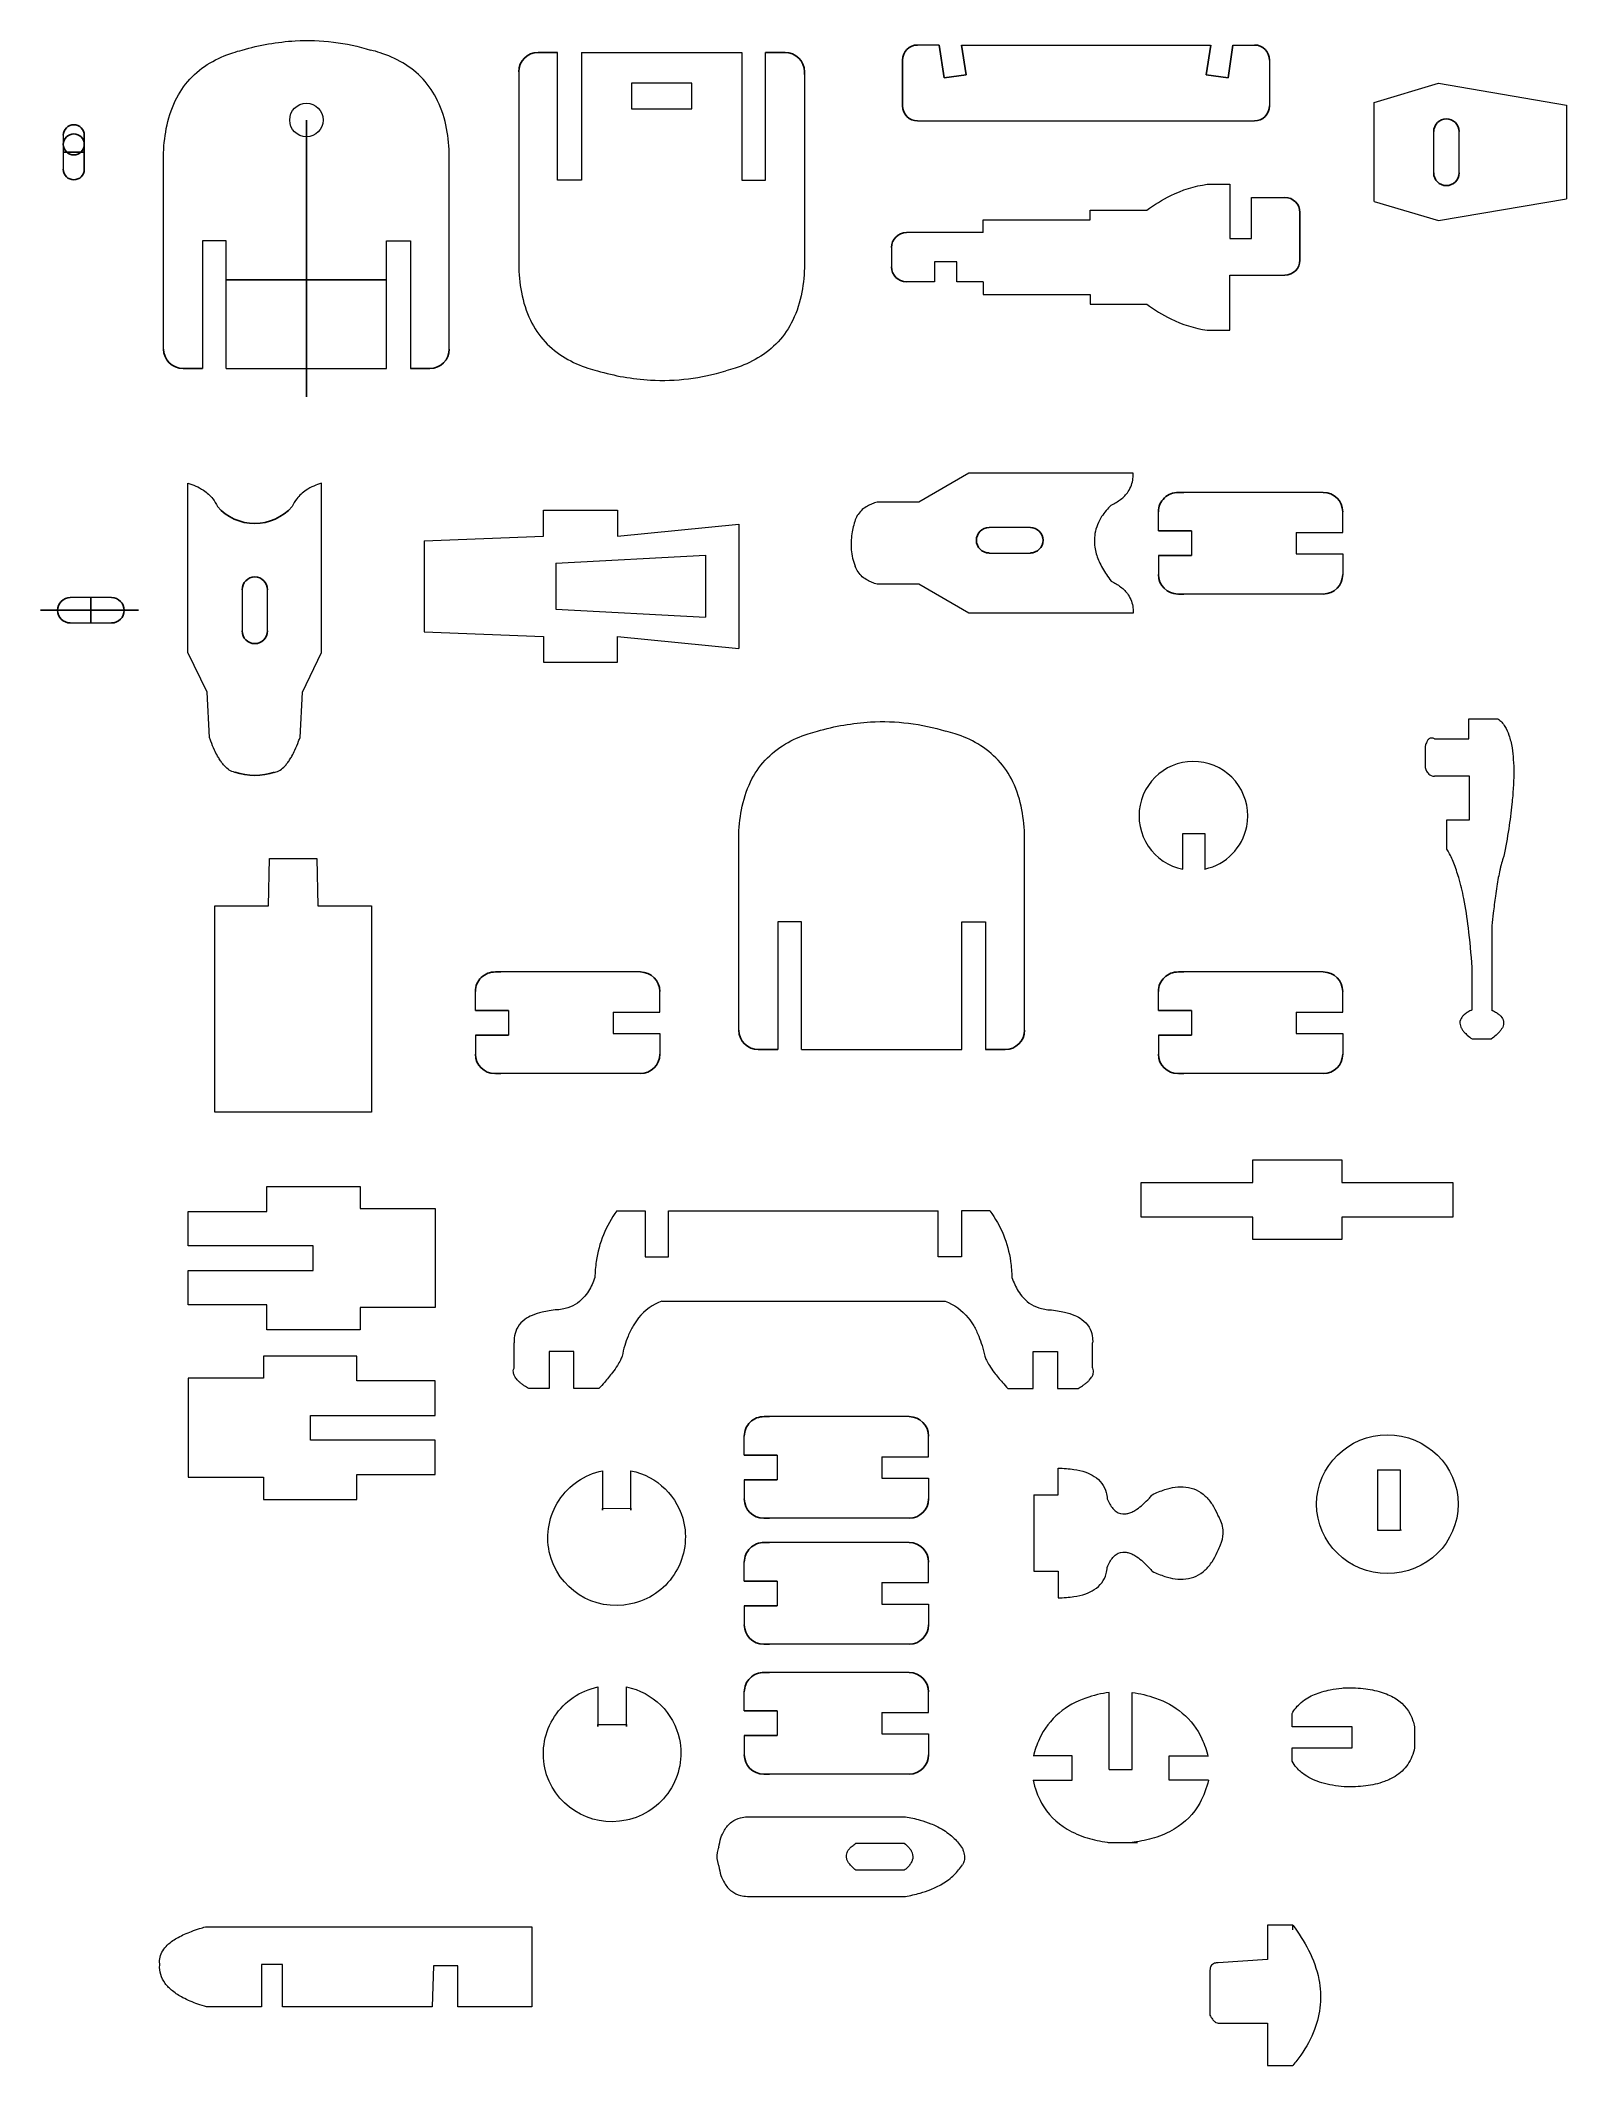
# Model space of a CAD drawing. Header units: centimetres. Extents: x -11 to 9.3, y -13.4 to 13.6.
import ezdxf

# ---------------------------------------------------------------- set-up
doc = ezdxf.new("R2010")
doc.units = ezdxf.units.CM
doc.header["$MEASUREMENT"] = 0
doc.layers.add('Capa 1', color=7, linetype='Continuous')
doc.layers.add('Capa 2', color=4, linetype='Continuous')

msp = doc.modelspace()

# ---------------------------------------------------------------- linework, layer by layer
at = {"layer": 'Capa 1', "lineweight": 20}
for p, q in [((0.936, 13.508), (0.647, 13.508)), ((1.234, 13.508), (4.551, 13.508)), ((4.849, 13.508), (5.135, 13.508)), ((-4.149, 11.707), (-4.149, 13.41)), ((-3.832, 13.41), (-1.696, 13.41)), ((-3.832, 13.41), (-3.832, 11.707)), ((-1.696, 13.41), (-1.696, 11.707)), ((-1.379, 11.707), (-1.379, 13.41)), ((5.335, 13.308), (5.335, 12.697)), ((-4.668, 13.151), (-4.668, 10.585)), ((-3.166, 12.999), (-3.166, 12.66)), ((-2.362, 12.999), (-3.166, 12.999)), ((-2.362, 12.66), (-2.362, 12.999)), ((-0.86, 13.114), (-0.86, 10.585)), ((6.728, 12.742), (7.589, 12.999)), ((7.589, 12.999), (9.292, 12.708)), ((6.728, 11.424), (6.728, 12.742)), ((9.292, 12.708), (9.292, 11.459)), ((-3.166, 12.66), (-3.166, 12.66)), ((-3.166, 12.66), (-2.362, 12.66)), ((0.647, 12.497), (5.135, 12.497)), ((-10.735, 12.306), (-10.735, 11.852)), ((-10.455, 11.852), (-10.455, 12.306)), ((-10.455, 12.306), (-10.455, 11.852)), ((7.522, 12.354), (7.522, 11.804)), ((7.861, 11.804), (7.861, 12.354)), ((-9.4, 9.457), (-9.4, 12.023)), ((-5.592, 9.457), (-5.592, 12.023)), ((-3.832, 11.707), (-4.149, 11.707)), ((-1.696, 11.707), (-1.379, 11.707)), ((4.504, 11.653), (4.806, 11.653)), ((4.806, 11.653), (4.806, 10.928)), ((5.097, 11.478), (5.541, 11.477)), ((5.097, 10.928), (5.097, 11.478)), ((6.728, 11.424), (7.589, 11.168)), ((7.589, 11.168), (9.292, 11.459)), ((1.52, 11.177), (2.948, 11.177)), ((1.52, 11.008), (1.52, 11.177)), ((2.948, 11.306), (3.701, 11.306)), ((2.948, 11.177), (2.948, 11.306)), ((-8.881, 10.901), (-8.881, 9.197)), ((-8.563, 10.901), (-8.881, 10.901)), ((-8.563, 9.197), (-8.563, 10.901)), ((-6.428, 10.901), (-6.11, 10.901)), ((-6.428, 9.197), (-6.428, 10.901)), ((-6.11, 10.901), (-6.11, 9.197)), ((0.299, 10.808), (0.299, 10.553)), ((1.52, 11.008), (0.499, 11.008)), ((4.806, 10.928), (5.097, 10.928)), ((0.874, 10.621), (0.874, 10.353)), ((1.17, 10.621), (0.874, 10.621)), ((1.17, 10.353), (1.17, 10.621)), ((0.874, 10.353), (0.499, 10.353)), ((1.52, 10.353), (1.17, 10.353)), ((1.52, 10.353), (1.52, 10.184)), ((4.806, 10.442), (5.541, 10.442)), ((4.806, 9.708), (4.806, 10.442)), ((1.52, 10.184), (2.948, 10.184)), ((2.948, 10.184), (2.948, 10.055)), ((2.948, 10.055), (3.701, 10.055)), ((4.504, 9.708), (4.806, 9.708)), ((-8.563, 9.197), (-6.428, 9.197)), ((-9.074, 5.415), (-9.074, 7.67)), ((-7.295, 5.415), (-7.295, 7.67)), ((1.328, 7.802), (0.662, 7.417)), ((3.518, 7.802), (1.328, 7.802)), ((-4.339, 7.309), (-3.351, 7.309)), ((-4.339, 6.965), (-4.339, 7.309)), ((-3.351, 7.309), (-3.351, 6.965)), ((0.662, 7.417), (0.108, 7.417)), ((3.855, 7.033), (3.855, 7.288)), ((4.122, 7.547), (4.193, 7.547)), ((6.052, 7.547), (4.122, 7.547)), ((6.312, 7.013), (6.312, 7.288)), ((-3.351, 6.965), (-1.737, 7.124)), ((-1.737, 7.124), (-1.737, 5.468)), ((2.149, 7.078), (1.599, 7.078)), ((4.296, 7.033), (4.296, 6.706)), ((-5.927, 6.903), (-4.339, 6.965)), ((-5.927, 6.903), (-5.927, 5.689)), ((5.69, 7.013), (5.69, 6.727)), ((5.69, 7.013), (6.312, 7.013)), ((-4.172, 6.603), (-2.178, 6.709)), ((-4.172, 6.603), (-4.172, 5.989)), ((-2.178, 6.709), (-2.178, 5.883)), ((1.599, 6.739), (2.149, 6.739)), ((3.855, 6.706), (3.855, 6.452)), ((5.69, 6.727), (6.312, 6.727)), ((6.312, 6.727), (6.312, 6.452)), ((-8.354, 6.251), (-8.354, 5.701)), ((-8.015, 5.701), (-8.015, 6.251)), ((0.662, 6.324), (0.108, 6.324)), ((1.328, 5.94), (0.662, 6.324)), ((-10.092, 6.146), (-10.642, 6.146)), ((-4.172, 5.989), (-2.178, 5.883)), ((3.518, 5.94), (1.328, 5.94)), ((6.052, 6.193), (4.115, 6.193)), ((4.122, 6.193), (4.193, 6.193)), ((-10.642, 5.807), (-10.092, 5.807)), ((-5.927, 5.689), (-4.339, 5.627)), ((-8.82, 4.886), (-9.074, 5.415)), ((-7.549, 4.886), (-7.295, 5.415)), ((-4.339, 5.627), (-4.339, 5.283)), ((-3.351, 5.627), (-1.737, 5.468)), ((-3.351, 5.283), (-3.351, 5.627)), ((-4.339, 5.283), (-3.351, 5.283)), ((-8.788, 4.283), (-8.82, 4.886)), ((-7.581, 4.283), (-7.549, 4.886)), ((7.99, 4.532), (8.378, 4.532)), ((7.99, 4.265), (7.99, 4.532)), ((7.408, 4.144), (7.408, 3.88)), ((7.532, 4.265), (7.99, 4.265)), ((7.999, 3.765), (7.532, 3.765)), ((7.999, 3.183), (7.999, 3.765)), ((4.181, 3.003), (4.474, 3.003)), ((4.181, 2.526), (4.181, 3.003)), ((4.474, 3.003), (4.474, 2.523)), ((7.699, 3.183), (7.999, 3.183)), ((7.699, 2.795), (7.699, 3.183)), ((-1.736, 0.381), (-1.736, 2.948)), ((2.072, 0.381), (2.072, 2.948)), ((-8, 2.039), (-7.988, 2.67)), ((-7.988, 2.67), (-7.358, 2.67)), ((-7.358, 2.67), (-7.346, 2.039)), ((-8.718, 2.039), (-8, 2.039)), ((-8.718, -0.711), (-8.718, 2.039)), ((-7.346, 2.039), (-6.628, 2.039)), ((-6.628, 2.039), (-6.628, -0.711)), ((-1.217, 1.826), (-1.217, 0.122)), ((-0.9, 1.826), (-1.217, 1.826)), ((-0.9, 0.122), (-0.9, 1.826)), ((1.236, 1.826), (1.553, 1.826)), ((1.236, 0.122), (1.236, 1.826)), ((1.553, 1.826), (1.553, 0.122)), ((8.299, 1.772), (8.299, 0.652)), ((-4.978, 1.157), (-4.906, 1.157)), ((-3.047, 1.157), (-4.978, 1.157)), ((4.122, 1.157), (4.193, 1.157)), ((6.052, 1.157), (4.122, 1.157)), ((8.035, 0.652), (8.035, 1.216)), ((-5.244, 0.643), (-5.244, 0.898)), ((-2.788, 0.623), (-2.788, 0.898)), ((3.855, 0.643), (3.855, 0.898)), ((6.312, 0.623), (6.312, 0.898)), ((-4.803, 0.643), (-4.803, 0.317)), ((-3.41, 0.623), (-3.41, 0.337)), ((-3.41, 0.623), (-2.788, 0.623)), ((4.296, 0.643), (4.296, 0.317)), ((5.69, 0.623), (5.69, 0.337)), ((5.69, 0.623), (6.312, 0.623)), ((-5.244, 0.317), (-5.244, 0.062)), ((-3.41, 0.337), (-2.788, 0.337)), ((-2.788, 0.337), (-2.788, 0.062)), ((3.855, 0.317), (3.855, 0.062)), ((5.69, 0.337), (6.312, 0.337)), ((6.312, 0.337), (6.312, 0.062)), ((-0.9, 0.122), (1.236, 0.122)), ((8.035, 0.264), (8.273, 0.264)), ((8.273, 0.264), (8.291, 0.264)), ((-3.047, -0.197), (-4.985, -0.197)), ((-4.978, -0.197), (-4.906, -0.197)), ((6.052, -0.197), (4.115, -0.197)), ((4.122, -0.197), (4.193, -0.197)), ((-6.628, -0.711), (-8.718, -0.711)), ((5.115, -1.348), (6.297, -1.348)), ((5.115, -1.647), (5.115, -1.348)), ((6.297, -1.348), (6.297, -1.647)), ((-8.022, -1.7), (-6.779, -1.7)), ((-8.022, -2.033), (-8.022, -1.7)), ((-6.779, -1.7), (-6.779, -1.996)), ((3.625, -2.108), (3.625, -1.647)), ((3.625, -1.647), (5.115, -1.647)), ((6.297, -1.647), (7.779, -1.647)), ((7.779, -1.647), (7.779, -2.108)), ((-9.07, -2.033), (-8.022, -2.033)), ((-9.07, -2.492), (-9.07, -2.033)), ((-6.779, -1.996), (-5.779, -1.996)), ((-5.779, -1.996), (-5.779, -3.315)), ((-3.359, -2.024), (-2.981, -2.024)), ((-2.981, -2.024), (-2.981, -2.639)), ((-2.67, -2.024), (0.921, -2.024)), ((-2.67, -2.639), (-2.67, -2.024)), ((0.921, -2.639), (0.921, -2.024)), ((1.232, -2.024), (1.232, -2.639)), ((1.61, -2.024), (1.232, -2.024)), ((5.115, -2.108), (3.625, -2.108)), ((5.115, -2.407), (5.115, -2.108)), ((6.297, -2.108), (6.297, -2.407)), ((7.779, -2.108), (6.297, -2.108)), ((6.297, -2.407), (5.115, -2.407)), ((-7.408, -2.492), (-9.07, -2.492)), ((-7.408, -2.82), (-7.408, -2.492)), ((-2.981, -2.639), (-2.67, -2.639)), ((1.232, -2.639), (0.921, -2.639)), ((-9.07, -2.82), (-7.408, -2.82)), ((-9.07, -3.278), (-9.07, -2.82)), ((-2.761, -3.23), (1.012, -3.23)), ((-8.022, -3.278), (-9.07, -3.278)), ((-8.022, -3.612), (-8.022, -3.278)), ((-6.779, -3.315), (-6.779, -3.612)), ((-5.779, -3.315), (-6.779, -3.315)), ((-6.779, -3.612), (-8.022, -3.612)), ((-8.07, -3.96), (-8.07, -4.256)), ((-6.826, -3.96), (-8.07, -3.96)), ((-6.826, -4.293), (-6.826, -3.96)), ((-4.728, -4.116), (-4.728, -3.785)), ((-4.26, -3.9), (-4.26, -4.394)), ((-3.934, -3.9), (-4.26, -3.9)), ((-3.934, -4.394), (-3.934, -3.9)), ((2.185, -3.9), (2.511, -3.9)), ((2.185, -4.394), (2.185, -3.9)), ((2.511, -3.9), (2.511, -4.394)), ((2.979, -4.116), (2.979, -3.785)), ((-9.07, -4.256), (-9.07, -5.575)), ((-8.07, -4.256), (-9.07, -4.256)), ((-5.779, -4.293), (-6.826, -4.293)), ((-5.779, -4.752), (-5.779, -4.293)), ((-4.26, -4.394), (-4.534, -4.394)), ((-3.599, -4.394), (-3.934, -4.394)), ((1.85, -4.394), (2.185, -4.394)), ((2.511, -4.394), (2.785, -4.394)), ((-7.44, -5.08), (-7.44, -4.752)), ((-7.44, -4.752), (-5.779, -4.752)), ((-1.397, -4.768), (-1.325, -4.768)), ((0.534, -4.768), (-1.397, -4.768)), ((-5.779, -5.08), (-7.44, -5.08)), ((-5.779, -5.538), (-5.779, -5.08)), ((-1.663, -5.282), (-1.663, -5.027)), ((0.793, -5.302), (0.793, -5.027)), ((-1.222, -5.282), (-1.222, -5.608)), ((0.172, -5.302), (0.172, -5.588)), ((0.172, -5.302), (0.793, -5.302)), ((-9.07, -5.575), (-8.07, -5.575)), ((-8.07, -5.575), (-8.07, -5.872)), ((-6.826, -5.538), (-5.779, -5.538)), ((-6.826, -5.872), (-6.826, -5.538)), ((-3.553, -5.49), (-3.553, -6.016)), ((-3.173, -6.016), (-3.173, -5.488)), ((-1.663, -5.608), (-1.663, -5.863)), ((0.172, -5.588), (0.793, -5.588)), ((0.793, -5.588), (0.793, -5.863)), ((2.519, -5.808), (2.519, -5.455)), ((6.776, -5.475), (7.076, -5.475)), ((6.776, -5.475), (6.776, -6.282)), ((7.076, -5.475), (7.076, -6.282)), ((-8.07, -5.872), (-6.826, -5.872)), ((2.195, -5.808), (2.195, -6.829)), ((2.195, -5.808), (2.519, -5.808)), ((-3.553, -5.99), (-3.173, -5.988)), ((-3.553, -6.016), (-3.553, -5.99)), ((-3.173, -5.988), (-3.173, -6.016)), ((0.534, -6.122), (-1.403, -6.122)), ((-1.397, -6.122), (-1.325, -6.122)), ((-1.397, -6.446), (-1.325, -6.446)), ((0.534, -6.446), (-1.397, -6.446)), ((6.776, -6.282), (6.793, -6.277)), ((6.776, -6.282), (7.076, -6.282)), ((7.076, -6.282), (7.093, -6.277)), ((-1.663, -6.96), (-1.663, -6.705)), ((0.793, -6.98), (0.793, -6.705)), ((-1.222, -6.96), (-1.222, -7.287)), ((0.172, -6.98), (0.172, -7.266)), ((0.172, -6.98), (0.793, -6.98)), ((2.195, -6.829), (2.519, -6.829)), ((2.519, -6.829), (2.519, -7.182)), ((0.172, -7.266), (0.793, -7.266)), ((0.793, -7.266), (0.793, -7.541)), ((-1.663, -7.287), (-1.663, -7.541)), ((0.534, -7.8), (-1.403, -7.8)), ((-1.397, -7.8), (-1.325, -7.8)), ((-1.397, -8.177), (-1.325, -8.177)), ((0.534, -8.177), (-1.397, -8.177)), ((-3.613, -8.37), (-3.613, -8.896)), ((-3.233, -8.896), (-3.233, -8.368)), ((-1.663, -8.69), (-1.663, -8.436)), ((0.793, -8.711), (0.793, -8.436)), ((3.201, -9.468), (3.201, -8.442)), ((3.505, -9.468), (3.505, -8.442)), ((-3.613, -8.87), (-3.233, -8.868)), ((-3.613, -8.896), (-3.613, -8.87)), ((-3.233, -8.868), (-3.233, -8.896)), ((-1.222, -8.69), (-1.222, -9.017)), ((0.172, -8.711), (0.172, -8.996)), ((0.172, -8.711), (0.793, -8.711)), ((5.636, -8.901), (5.636, -8.725)), ((6.438, -8.901), (5.636, -8.901)), ((6.438, -9.181), (6.438, -8.901)), ((7.267, -8.901), (7.267, -9.181)), ((-1.663, -9.017), (-1.663, -9.272)), ((0.172, -8.996), (0.793, -8.996)), ((0.793, -8.996), (0.793, -9.272)), ((2.708, -9.288), (2.185, -9.288)), ((2.708, -9.611), (2.708, -9.288)), ((3.997, -9.288), (4.521, -9.288)), ((3.997, -9.611), (3.997, -9.288)), ((5.636, -9.181), (6.438, -9.181)), ((5.636, -9.357), (5.636, -9.181)), ((0.534, -9.531), (-1.403, -9.531)), ((-1.397, -9.531), (-1.325, -9.531)), ((2.185, -9.611), (2.708, -9.611)), ((3.201, -9.468), (3.505, -9.468)), ((4.521, -9.611), (3.997, -9.611)), ((-1.621, -10.1), (0.485, -10.1)), ((-0.174, -10.452), (0.469, -10.452)), ((3.201, -10.442), (3.576, -10.442)), ((0.469, -10.812), (-0.174, -10.812)), ((-1.621, -11.161), (0.485, -11.161)), ((-8.842, -11.567), (-4.492, -11.567)), ((-4.492, -11.567), (-4.492, -12.633)), ((5.309, -11.544), (5.309, -12.003)), ((5.646, -11.544), (5.309, -11.544)), ((5.646, -11.607), (5.646, -11.544)), ((-8.095, -12.07), (-8.095, -12.633)), ((-7.815, -12.07), (-8.095, -12.07)), ((-7.815, -12.633), (-7.815, -12.07)), ((-5.804, -12.086), (-5.819, -12.633)), ((-5.477, -12.086), (-5.804, -12.086)), ((-5.477, -12.633), (-5.477, -12.086)), ((5.309, -12.003), (4.653, -12.045)), ((4.542, -12.17), (4.542, -12.743)), ((-8.095, -12.633), (-8.826, -12.633)), ((-5.819, -12.633), (-7.815, -12.633)), ((-4.492, -12.633), (-5.477, -12.633)), ((4.653, -12.849), (5.309, -12.849)), ((5.309, -12.849), (5.309, -13.414)), ((5.309, -13.414), (5.646, -13.414))]:
    msp.add_line(p, q, dxfattribs=at)
at = {"layer": 'Capa 1'}
for p, q in [((0.936, 13.508), (1.001, 13.069)), ((1.293, 13.109), (1.234, 13.508)), ((4.493, 13.112), (4.552, 13.508)), ((4.849, 13.508), (4.784, 13.069)), ((1.001, 13.069), (1.293, 13.109)), ((4.784, 13.069), (4.493, 13.112))]:
    msp.add_line(p, q, dxfattribs=at)
at = {"layer": 'Capa 1', "lineweight": 20}
for points in [[(-8.352, 13.441, -0.056587), (-7.645, 13.564, -0.088853), (-6.64, 13.441)], [(-9.4, 12.023, -0.043007), (-9.363, 12.395, -0.065255), (-9.243, 12.765, -0.150273), (-8.779, 13.27, -0.05527), (-8.476, 13.405, -0.017586), (-8.352, 13.441)], [(-5.592, 12.023, 0.043007), (-5.628, 12.395, 0.065255), (-5.748, 12.765, 0.150273), (-6.213, 13.27, 0.05527), (-6.515, 13.405, 0.017586), (-6.64, 13.441)], [(3.701, 11.306, -0.046619), (4.019, 11.502, -0.07857), (4.504, 11.653)], [(-4.668, 10.585, 0.043007), (-4.631, 10.213, 0.065255), (-4.511, 9.842, 0.150273), (-4.047, 9.338, 0.05527), (-3.745, 9.203, 0.017586), (-3.62, 9.167)], [(-0.86, 10.585, -0.043007), (-0.896, 10.213, -0.065255), (-1.016, 9.842, -0.150273), (-1.481, 9.338, -0.05527), (-1.783, 9.203, -0.017586), (-1.908, 9.167)], [(3.701, 10.055, 0.046619), (4.019, 9.859, 0.07857), (4.504, 9.708)], [(-3.62, 9.167, 0.056587), (-2.913, 9.044, 0.088853), (-1.908, 9.167)], [(-9.074, 7.67, -0.03161), (-8.971, 7.632, -0.043499), (-8.868, 7.576, -0.080796), (-8.744, 7.462, -0.061098), (-8.682, 7.358)], [(-7.295, 7.67, 0.03161), (-7.398, 7.632, 0.043499), (-7.5, 7.576, 0.080796), (-7.625, 7.462, 0.061098), (-7.687, 7.358)], [(3.227, 7.378, 0.052529), (3.352, 7.454, 0.078654), (3.452, 7.557, 0.128016), (3.516, 7.734, 0.037668), (3.518, 7.802)], [(0.108, 7.417, 0.025882), (0.04, 7.394, 0.030671), (-0.02, 7.365, 0.051418), (-0.09, 7.317, 0.13252), (-0.184, 7.18)], [(3.227, 7.378, 0.057382), (3.099, 7.224, 0.101096), (3.01, 7, 0.089923), (3.013, 6.793, 0.056945), (3.065, 6.626, 0.044109), (3.162, 6.452, 0.018227), (3.227, 6.363)], [(-0.184, 7.18, 0.043366), (-0.229, 6.997, 0.061436), (-0.237, 6.783, 0.070877), (-0.184, 6.562)], [(0.108, 6.324, -0.025882), (0.04, 6.347, -0.030671), (-0.02, 6.376, -0.051418), (-0.09, 6.424, -0.13252), (-0.184, 6.562)], [(3.227, 6.363, -0.052529), (3.352, 6.288, -0.078654), (3.452, 6.184, -0.128016), (3.516, 6.007, -0.037668), (3.518, 5.94)], [(-1.736, 2.948, -0.043007), (-1.699, 3.319, -0.065255), (-1.579, 3.69, -0.150273), (-1.115, 4.195, -0.05527), (-0.813, 4.33, -0.017586), (-0.688, 4.366)], [(-0.688, 4.366, -0.056587), (0.019, 4.488, -0.088853), (1.024, 4.366)], [(2.072, 2.948, 0.043007), (2.036, 3.319, 0.065255), (1.916, 3.69, 0.150273), (1.451, 4.195, 0.05527), (1.149, 4.33, 0.017586), (1.024, 4.366)], [(8.378, 4.532, -0.09634), (8.472, 4.428, -0.054481), (8.525, 4.312, -0.023652), (8.549, 4.232, -0.019531), (8.567, 4.142, -0.023793), (8.584, 3.989, -0.01831), (8.59, 3.813, -0.014385), (8.583, 3.615, -0.01153), (8.565, 3.395, -0.011962), (8.522, 3.066, -0.009953), (8.458, 2.698)], [(-8.449, 3.817, -0.09599), (-8.524, 3.848, -0.060273), (-8.585, 3.9, -0.025354), (-8.617, 3.938, -0.020916), (-8.649, 3.983, -0.017324), (-8.68, 4.034, -0.018453), (-8.72, 4.114, -0.01819), (-8.769, 4.231, -0.005984), (-8.788, 4.283)], [(-7.92, 3.817, 0.09599), (-7.845, 3.848, 0.060273), (-7.784, 3.9, 0.025354), (-7.752, 3.938, 0.020916), (-7.72, 3.983, 0.017324), (-7.689, 4.034, 0.018453), (-7.649, 4.114, 0.01819), (-7.6, 4.231, 0.005984), (-7.581, 4.283)], [(7.532, 4.265, 0.040721), (7.514, 4.271, 0.060965), (7.496, 4.274, 0.175967), (7.459, 4.262, 0.061747), (7.445, 4.248, 0.040479), (7.435, 4.233, 0.035951), (7.425, 4.21, 0.026599), (7.416, 4.182, 0.023153), (7.408, 4.144)], [(4.462, 3.948), (4.462, 3.948, 0.414213), (3.611, 3.378)], [(5.032, 3.097), (5.032, 3.097, 0.414219), (4.462, 3.948)], [(7.408, 3.88, 0.026017), (7.417, 3.854, 0.03087), (7.428, 3.832, 0.045399), (7.444, 3.809, 0.167016), (7.51, 3.768, 0.039513), (7.532, 3.765)], [(3.611, 3.378), (3.611, 3.378, 0.414216), (4.181, 2.526)], [(4.476, 2.529), (4.476, 2.529, 0.298506), (5.032, 3.097)], [(8.035, 1.216, 0.014757), (7.985, 1.747, 0.017781), (7.924, 2.136, 0.021425), (7.856, 2.415, 0.02403), (7.79, 2.609, 0.032731), (7.715, 2.768, 0.00768), (7.699, 2.795)], [(8.458, 2.698, 0.018), (8.441, 2.653, 0.019782), (8.415, 2.56, 0.005659), (8.404, 2.515, 0.00897), (8.384, 2.415, 0.006805), (8.364, 2.299, 0.005331), (8.345, 2.168, 0.006271), (8.317, 1.942, 0.003209), (8.299, 1.772)], [(8.035, 0.652, 0.02668), (7.979, 0.623, 0.036482), (7.935, 0.592, 0.040212), (7.907, 0.566, 0.051519), (7.887, 0.538, 0.187545), (7.874, 0.455, 0.05497), (7.884, 0.423, 0.043467), (7.902, 0.391, 0.033371), (7.929, 0.357, 0.029552), (7.971, 0.315, 0.02588), (8.035, 0.264)], [(8.291, 0.652, -0.02668), (8.347, 0.623, -0.036482), (8.391, 0.592, -0.040212), (8.419, 0.566, -0.051519), (8.439, 0.538, -0.187545), (8.452, 0.455, -0.05497), (8.442, 0.423, -0.043467), (8.423, 0.391, -0.033371), (8.397, 0.357, -0.029552), (8.355, 0.315, -0.02588), (8.291, 0.264)], [(-3.359, -2.024, 0.123762), (-3.635, -2.699, 0.031815), (-3.652, -2.912)], [(1.61, -2.024, -0.123762), (1.886, -2.699, -0.031815), (1.903, -2.912)], [(-3.652, -2.912, -0.025998), (-3.691, -3.009, -0.030636), (-3.737, -3.094, -0.044693), (-3.804, -3.182, -0.151222), (-4.047, -3.328, -0.038454), (-4.132, -3.343, -0.009132), (-4.154, -3.344)], [(1.903, -2.912, 0.025998), (1.942, -3.009, 0.030636), (1.988, -3.094, 0.044693), (2.055, -3.182, 0.151222), (2.298, -3.328, 0.038454), (2.383, -3.343, 0.009132), (2.405, -3.344)], [(-2.761, -3.23, 0.14207), (-3.07, -3.451, 0.037377), (-3.143, -3.557, 0.035826), (-3.21, -3.695, 0.024054), (-3.255, -3.821, 0.021412), (-3.29, -3.962)], [(1.012, -3.23, -0.14207), (1.321, -3.451, -0.037377), (1.394, -3.557, -0.035826), (1.461, -3.695, -0.024054), (1.506, -3.821, -0.021412), (1.541, -3.962)], [(-4.154, -3.344, 0.016625), (-4.26, -3.357, 0.02012), (-4.355, -3.375, 0.0451), (-4.49, -3.419, 0.053499), (-4.585, -3.473, 0.100408), (-4.68, -3.574, 0.096448), (-4.723, -3.693, 0.054622), (-4.728, -3.785)], [(2.405, -3.344, -0.016625), (2.511, -3.357, -0.02012), (2.606, -3.375, -0.0451), (2.741, -3.419, -0.053499), (2.836, -3.473, -0.100408), (2.931, -3.574, -0.096448), (2.974, -3.693, -0.054622), (2.979, -3.785)], [(-3.29, -3.962, -0.027993), (-3.313, -4.015, -0.024409), (-3.353, -4.086, -0.020788), (-3.417, -4.179, -0.018745), (-3.526, -4.312, -0.008363), (-3.599, -4.394)], [(1.541, -3.962, 0.027993), (1.564, -4.015, 0.024409), (1.604, -4.086, 0.020788), (1.668, -4.179, 0.018745), (1.777, -4.312, 0.008363), (1.85, -4.394)], [(-4.534, -4.394, -0.016842), (-4.593, -4.357, -0.015583), (-4.63, -4.329, -0.019167), (-4.662, -4.302, -0.023829), (-4.688, -4.276, -0.054574), (-4.72, -4.232, -0.067346), (-4.736, -4.194, -0.168219), (-4.73, -4.12, -0.008375), (-4.728, -4.116)], [(2.785, -4.394, 0.016842), (2.844, -4.357, 0.015583), (2.881, -4.329, 0.019167), (2.913, -4.302, 0.023829), (2.939, -4.276, 0.054574), (2.971, -4.232, 0.067346), (2.987, -4.194, 0.168219), (2.981, -4.12, 0.008375), (2.979, -4.116)], [(-4.26, -6.569), (-4.26, -6.569, -0.414412), (-3.553, -5.49)], [(-3.173, -5.488), (-3.173, -5.488, -0.298065), (-2.466, -6.186)], [(2.519, -5.455, -0.016466), (2.629, -5.46, -0.019748), (2.73, -5.471, -0.048299), (2.888, -5.509, -0.059228), (3.001, -5.565, -0.186586), (3.159, -5.778, -0.046127), (3.174, -5.861)], [(3.174, -5.861, 0.033616), (3.209, -5.934, 0.045983), (3.249, -5.991, 0.061475), (3.293, -6.032, 0.183488), (3.413, -6.064, 0.053316), (3.461, -6.054, 0.042319), (3.513, -6.034, 0.032677), (3.567, -6.001, 0.033573), (3.648, -5.938, 0.023928), (3.735, -5.852, 0.008382), (3.774, -5.808)], [(3.774, -5.808, -0.036482), (3.942, -5.74, -0.043121), (4.08, -5.708, -0.061509), (4.22, -5.706, -0.165173), (4.478, -5.826, -0.059556), (4.57, -5.936, -0.040778), (4.639, -6.064, -0.004506), (4.647, -6.082)], [(-2.466, -6.186), (-2.466, -6.186, -0.414414), (-3.174, -7.264)], [(4.647, -6.555, 0.033396), (4.684, -6.477, 0.084732), (4.717, -6.324, 0.122229), (4.678, -6.137, 0.0332), (4.647, -6.082)], [(-3.174, -7.264), (-3.174, -7.264, -0.413981), (-4.26, -6.569)], [(3.174, -6.776, -0.033616), (3.209, -6.703, -0.045983), (3.249, -6.646, -0.061475), (3.293, -6.605, -0.183488), (3.413, -6.573, -0.053316), (3.461, -6.583, -0.042319), (3.513, -6.603, -0.032677), (3.567, -6.636, -0.033573), (3.648, -6.699, -0.023928), (3.735, -6.785, -0.008382), (3.774, -6.829)], [(3.774, -6.829, 0.036482), (3.942, -6.897, 0.043121), (4.08, -6.929, 0.061509), (4.22, -6.931, 0.165173), (4.478, -6.811, 0.059556), (4.57, -6.701, 0.040778), (4.639, -6.573, 0.004506), (4.647, -6.555)], [(2.519, -7.182, 0.016466), (2.629, -7.177, 0.019748), (2.73, -7.166, 0.048299), (2.888, -7.128, 0.059228), (3.001, -7.072, 0.186586), (3.159, -6.859, 0.046127), (3.174, -6.776)], [(-4.32, -9.449), (-4.32, -9.449, -0.414412), (-3.613, -8.37)], [(-3.233, -8.368), (-3.233, -8.368, -0.298065), (-2.526, -9.066)], [(3.201, -8.442, 0.047545), (2.889, -8.517, 0.091003), (2.531, -8.717, 0.110892), (2.27, -9.062, 0.049796), (2.19, -9.294)], [(3.505, -8.442, -0.047545), (3.816, -8.517, -0.091003), (4.174, -8.717, -0.110892), (4.435, -9.062, -0.049796), (4.515, -9.294)], [(5.636, -8.725, -0.093467), (5.756, -8.578, -0.045696), (5.848, -8.513, -0.031328), (5.935, -8.47, -0.026861), (6.034, -8.435, -0.022792), (6.145, -8.408, -0.023858), (6.299, -8.384, -0.004299), (6.332, -8.381)], [(6.332, -8.381, -0.01631), (6.481, -8.383, -0.019341), (6.617, -8.395, -0.051652), (6.852, -8.447, -0.06289), (7.022, -8.529, -0.173425), (7.246, -8.821, -0.03126), (7.267, -8.901)], [(-2.526, -9.066), (-2.526, -9.066, -0.414414), (-3.234, -10.144)], [(6.332, -9.701, -0.022415), (6.174, -9.68, -0.027618), (6.034, -9.647, -0.033922), (5.912, -9.602, -0.040941), (5.809, -9.544, -0.068071), (5.695, -9.444, -0.052284), (5.636, -9.357)], [(7.267, -9.181, -0.100595), (7.178, -9.401, -0.105918), (7.009, -9.562, -0.05204), (6.869, -9.629, -0.032961), (6.741, -9.666, -0.02367), (6.617, -9.687, -0.019906), (6.481, -9.699, -0.017252), (6.332, -9.701)], [(-3.234, -10.144), (-3.234, -10.144, -0.413981), (-4.32, -9.449)], [(2.185, -9.611, 0.072683), (2.298, -9.916, 0.13381), (2.639, -10.264, 0.060157), (2.905, -10.38, 0.040329), (3.174, -10.438, 0.003251), (3.201, -10.442)], [(4.521, -9.611, -0.072683), (4.407, -9.916, -0.13381), (4.067, -10.264, -0.060157), (3.801, -10.38, -0.040329), (3.531, -10.438, -0.003251), (3.505, -10.442)], [(-2.002, -10.503, -0.038742), (-1.973, -10.381, -0.051039), (-1.928, -10.28, -0.103139), (-1.83, -10.168, -0.095631), (-1.714, -10.113, -0.054142), (-1.621, -10.1)], [(0.485, -10.1, -0.026626), (0.68, -10.143, -0.026405), (0.823, -10.192, -0.037881), (0.974, -10.266, -0.060279), (1.136, -10.389, -0.058164), (1.243, -10.521)], [(-2.002, -10.503, 0.048182), (-2.022, -10.576, 0.119878), (-2.011, -10.734, 0.016812), (-2.002, -10.757)], [(-0.174, -10.812, -0.032785), (-0.23, -10.764, -0.039467), (-0.266, -10.722, -0.045405), (-0.287, -10.687, -0.066861), (-0.3, -10.647, -0.144816), (-0.292, -10.574, -0.063429), (-0.27, -10.536, -0.047955), (-0.236, -10.499, -0.03516), (-0.19, -10.463, -0.008149), (-0.174, -10.452)], [(0.469, -10.452, -0.040439), (0.525, -10.503, -0.043052), (0.555, -10.542, -0.055282), (0.574, -10.582, -0.16824), (0.576, -10.677, -0.057881), (0.558, -10.717, -0.04558), (0.53, -10.756, -0.034695), (0.49, -10.796, -0.012439), (0.469, -10.812)], [(1.243, -10.521, -0.024756), (1.259, -10.562, -0.030234), (1.268, -10.601, -0.03654), (1.272, -10.637, -0.092215), (1.263, -10.701, -0.070401), (1.243, -10.74)], [(-2.002, -10.757, 0.038742), (-1.973, -10.88, 0.051039), (-1.928, -10.98, 0.103139), (-1.83, -11.092, 0.095631), (-1.714, -11.147, 0.054142), (-1.621, -11.161)], [(0.485, -11.161, 0.026626), (0.68, -11.117, 0.026405), (0.823, -11.068, 0.037881), (0.974, -10.995, 0.060279), (1.136, -10.871, 0.058164), (1.243, -10.74)], [(-9.451, -12.061, -0.168201), (-9.41, -11.885, -0.06338), (-9.35, -11.811, -0.04247), (-9.274, -11.749, -0.025319), (-9.203, -11.706, -0.020521), (-9.12, -11.665, -0.01676), (-9.026, -11.626, -0.01383), (-8.919, -11.59, -0.007806), (-8.842, -11.567)], [(5.646, -11.544, -0.044773), (5.857, -11.878, -0.06825), (5.993, -12.266, -0.142619), (5.935, -12.935, -0.061495), (5.753, -13.274, -0.021769), (5.646, -13.414)], [(-8.826, -12.633, -0.013674), (-8.943, -12.596, -0.036806), (-9.141, -12.51, -0.047104), (-9.28, -12.42, -0.065191), (-9.378, -12.319, -0.179591), (-9.451, -12.073, -0.007072), (-9.451, -12.061)], [(4.653, -12.045, 0.038918), (4.626, -12.047, 0.050243), (4.602, -12.052, 0.202548), (4.555, -12.092, 0.048616), (4.547, -12.111, 0.039606), (4.543, -12.133, 0.027156), (4.542, -12.155, 0.015284), (4.542, -12.17)], [(4.542, -12.743, 0.020286), (4.558, -12.772, 0.02546), (4.574, -12.796, 0.032128), (4.591, -12.816, 0.075609), (4.621, -12.839, 0.095487), (4.653, -12.849)]]:
    msp.add_lwpolyline(points, format="xyb", dxfattribs=at)
at = {"layer": 'Capa 1'}
for centre, radius, start, end in [((-8.184, 7.797), 0.664, 221.4301, 318.5699), ((-8.184, 4.633), 0.857, 252.0169, 287.9831)]:
    msp.add_arc(centre, radius, start, end, dxfattribs=at)
at = {"layer": 'Capa 1', "lineweight": 20}
for centre, major_axis, ratio in [((-7.496, 12.509), (0, 0.223), 1), ((6.906, -5.935), (0.943, 0), 0.98062)]:
    msp.add_ellipse(centre, major_axis=major_axis, ratio=ratio, dxfattribs=at)
at = {"layer": 'Capa 2'}
for p, q in [((-4.149, 13.41), (-4.408, 13.41)), ((-1.379, 13.41), (-1.119, 13.41)), ((0.447, 13.308), (0.447, 12.697)), ((-0.86, 13.114), (-0.86, 13.153)), ((-7.496, 12.509), (-7.496, 8.821)), ((-10.455, 12.079), (-10.735, 12.079)), ((5.741, 11.277), (5.741, 10.642)), ((-6.428, 10.379), (-8.563, 10.379)), ((-8.881, 9.197), (-9.14, 9.197)), ((-6.11, 9.197), (-5.851, 9.197)), ((4.296, 7.033), (3.855, 7.033)), ((4.296, 6.706), (3.855, 6.706)), ((-9.735, 5.976), (-11.039, 5.976)), ((-10.367, 5.806), (-10.367, 6.146)), ((-10.367, 6.116), (-10.367, 5.836)), ((-4.803, 0.643), (-5.244, 0.643)), ((4.296, 0.643), (3.855, 0.643)), ((-4.803, 0.317), (-5.244, 0.317)), ((4.296, 0.317), (3.855, 0.317)), ((-1.217, 0.122), (-1.476, 0.122)), ((1.553, 0.122), (1.813, 0.122)), ((-1.222, -5.282), (-1.663, -5.282)), ((-1.222, -5.608), (-1.663, -5.608)), ((-1.222, -6.96), (-1.663, -6.96)), ((-1.222, -7.287), (-1.663, -7.287)), ((-1.222, -8.69), (-1.663, -8.69)), ((-1.222, -9.017), (-1.663, -9.017))]:
    msp.add_line(p, q, dxfattribs=at)
msp.add_circle((-10.595, 12.184), 0.14, dxfattribs=at)
for centre, radius, start, end in [((0.647, 13.308), 0.2, 90, 180), ((5.135, 13.308), 0.2, 360, 90), ((-4.408, 13.151), 0.259, 90, 180), ((-1.119, 13.151), 0.259, 0, 90), ((0.647, 12.697), 0.2, 180, 270), ((5.135, 12.697), 0.2, 270, 0), ((-10.595, 12.306), 0.14, 0, 180), ((7.692, 12.354), 0.169, 0, 180), ((-10.595, 11.852), 0.14, 180, 0), ((7.692, 11.804), 0.169, 180, 0), ((5.541, 11.277), 0.2, 0, 90), ((0.499, 10.808), 0.2, 90, 180), ((0.499, 10.553), 0.2, 180, 270), ((5.541, 10.642), 0.2, 270, 0), ((-9.14, 9.457), 0.259, 180, 270), ((-5.851, 9.457), 0.259, 270, 0), ((4.115, 7.288), 0.259, 88.4969, 179.9856), ((6.052, 7.288), 0.259, 360, 90), ((1.599, 6.909), 0.169, 90, 270), ((2.149, 6.909), 0.169, 270, 90), ((-8.184, 6.251), 0.169, 0, 180), ((4.115, 6.452), 0.259, 180, 270), ((6.052, 6.452), 0.259, 270, 0), ((-10.642, 5.976), 0.169, 90, 270), ((-10.092, 5.976), 0.169, 270, 90), ((-8.184, 5.701), 0.169, 180, 0), ((-4.985, 0.898), 0.259, 88.4969, 179.9856), ((-3.047, 0.898), 0.259, 360, 90), ((4.115, 0.898), 0.259, 88.4969, 179.9856), ((6.052, 0.898), 0.259, 360, 90), ((-1.476, 0.381), 0.259, 180, 270), ((1.813, 0.381), 0.259, 270, 0), ((-4.985, 0.062), 0.259, 180, 270), ((-3.047, 0.062), 0.259, 270, 0), ((4.115, 0.062), 0.259, 180, 270), ((6.052, 0.062), 0.259, 270, 0), ((-1.403, -5.027), 0.259, 88.4969, 179.9856), ((0.534, -5.027), 0.259, 360, 90), ((-1.403, -5.863), 0.259, 180, 270), ((0.534, -5.863), 0.259, 270, 0), ((-1.403, -6.705), 0.259, 88.4969, 179.9856), ((0.534, -6.705), 0.259, 360, 90), ((-1.403, -7.541), 0.259, 180, 270), ((0.534, -7.541), 0.259, 270, 0), ((-1.403, -8.436), 0.259, 88.4969, 179.9856), ((0.534, -8.436), 0.259, 360, 90), ((-1.403, -9.272), 0.259, 180, 270), ((0.534, -9.272), 0.259, 270, 0)]:
    msp.add_arc(centre, radius, start, end, dxfattribs=at)

doc.saveas('drawing.dxf')
